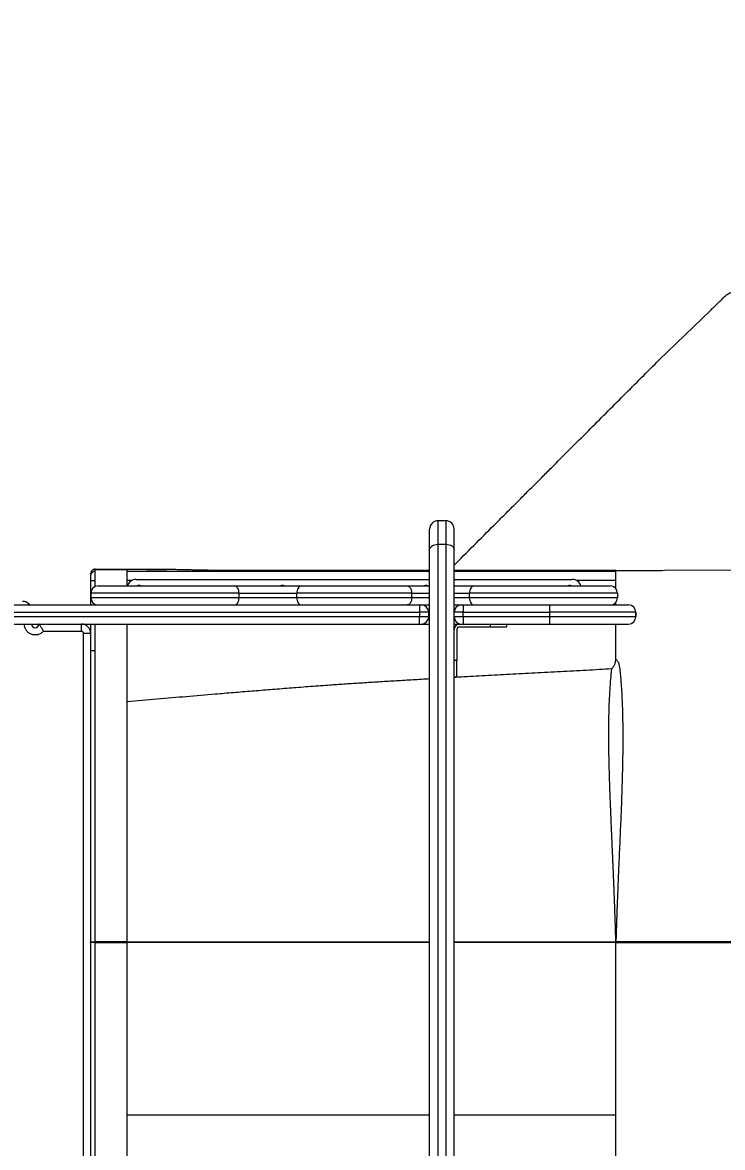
# Model space of a CAD drawing. Header units: millimetres. Extents: x -8083 to 6576, y -6691 to 5601.
# Drawn here: x 3532 to 4302, y -1486 to -248 of the extents above; entities that cross this region are included whole.
import ezdxf

# ---------------------------------------------------------------- set-up
doc = ezdxf.new("R2010")
doc.units = ezdxf.units.MM
doc.layers.add('DIKOM_ОБЪЕКТ', color=7, linetype='Continuous')
doc.layers.add('DIKOM_РАЗМЕР_ОБЪЕКТА', color=7, linetype='Continuous')
doc.styles.add('style1', font='arial.ttf', dxfattribs={"width": 0.8})
doc.dimstyles.new('1-50', dxfattribs={"dimtxt": 300, "dimasz": 200, "dimexe": 100, "dimexo": 0, "dimgap": 100, "dimtad": 1, "dimtxsty": 'style1', "dimcen": 200, "dimclrd": 7, "dimclre": 7, "dimclrt": 7, "dimadec": 1, "dimazin": 2, "dimtfac": 1, "dimtmove": 0, "dimatfit": 2, "dimfxl": 0, "dimlwd": 25, "dimlwe": 18, "dimarcsym": 0})

# ---------------------------------------------------------------- blocks, each defined once
blk = doc.blocks.new('*D10')
at = {"layer": 'Defpoints', "color": 0, "transparency": 16777216}
for p in [(-4711.6, -59.9), (5076.7, -1609.9), (5076.7, -5900.2)]:
    blk.add_point(p, dxfattribs=at)
at = {"layer": 'DIKOM_РАЗМЕР_ОБЪЕКТА', "color": 7, "lineweight": 18, "transparency": 16777216}
for p, q in [((-4711.6, -59.9), (-4711.6, -6000.2)), ((5076.7, -1609.9), (5076.7, -6000.2))]:
    blk.add_line(p, q, dxfattribs=at)
at = {"layer": 'DIKOM_РАЗМЕР_ОБЪЕКТА', "color": 7, "lineweight": 25, "transparency": 16777216}
blk.add_line((-4511.6, -5900.2), (4876.7, -5900.2), dxfattribs=at)
at = {"layer": 'DIKOM_РАЗМЕР_ОБЪЕКТА', "color": 7, "transparency": 16777216}
for points in [[(-4511.6, -5866.9), (-4511.6, -5933.5), (-4711.6, -5900.2)], [(4876.7, -5866.9), (4876.7, -5933.5), (5076.7, -5900.2)]]:
    blk.add_solid(points, dxfattribs=at)
at = {"layer": 'DIKOM_РАЗМЕР_ОБЪЕКТА', "color": 7, "transparency": 16777216, "insert": (410.1, -5647), "char_height": 300, "attachment_point": 5, "style": 'style1'}
blk.add_mtext('10000', dxfattribs=at)

msp = doc.modelspace()

# ---------------------------------------------------------------- linework, layer by layer
at = {"layer": 'DIKOM_ОБЪЕКТ', "color": 7, "linetype": 'Continuous', "lineweight": 15}
for p, q in [((4232.706, -619.244), (4289.057, -564.802)), ((3997.97, -796.22), (3989.17, -796.22)), ((3989.17, -796.22), (3989.17, -822.077)), ((3997.97, -796.22), (3997.97, -822.077)), ((3989.17, -822.077), (3989.17, -1697.686)), ((3989.17, -822.077), (3997.97, -822.077)), ((3997.97, -822.077), (3997.97, -1697.686)), ((3612.07, -849.882), (3612.07, -849.559)), ((3612.07, -849.559), (3633.558, -849.559)), ((3612.07, -851.909), (3612.07, -849.882)), ((3612.07, -849.882), (3647.07, -849.882)), ((3691.024, -849.882), (3647.07, -849.882)), ((3980.07, -851.059), (3787.07, -851.059)), ((4184.519, -851.06), (4007.07, -851.059)), ((4185.079, -851.06), (4184.519, -851.06)), ((4184.519, -851.06), (4185.07, -851.06)), ((4185.07, -851.909), (4185.07, -851.06)), ((4238.836, -850.758), (4315.724, -850.242)), ((3607.07, -854.558), (3607.07, -854.881)), ((3607.07, -854.881), (3607.07, -856.909)), ((3607.07, -861.909), (3607.07, -888.882)), ((3612.07, -868.545), (3612.07, -861.91)), ((3647.07, -861.91), (3647.07, -867.882)), ((3652.654, -861.91), (3647.07, -861.91)), ((3657.07, -860.882), (3980.07, -860.882)), ((4007.07, -860.882), (4137.07, -860.882)), ((4185.07, -861.91), (4141.487, -861.91)), ((4185.07, -870.814), (4185.07, -861.91)), ((3770.363, -875.882), (3607.261, -875.882)), ((3607.261, -875.882), (3607.261, -880.882)), ((3770.363, -880.882), (3770.363, -875.882)), ((3770.363, -875.882), (3833.777, -875.882)), ((3960.363, -875.882), (3833.777, -875.882)), ((3833.777, -875.882), (3833.777, -880.882)), ((3960.363, -880.882), (3960.363, -875.882)), ((3960.363, -875.882), (3980.029, -875.882)), ((4007.083, -875.882), (4023.777, -875.882)), ((4186.88, -875.882), (4023.777, -875.882)), ((4023.777, -875.882), (4023.777, -880.882)), ((4186.88, -875.882), (4186.88, -880.882)), ((3082.07, -888.882), (3969.07, -888.882)), ((3770.363, -880.882), (3607.261, -880.882)), ((3612.07, -888.882), (3612.07, -888.218)), ((3833.777, -880.882), (3770.363, -880.882)), ((3960.363, -880.882), (3833.777, -880.882)), ((3980.137, -880.882), (3960.363, -880.882)), ((3969.07, -888.882), (3969.07, -896.882)), ((4023.777, -880.882), (4007.004, -880.882)), ((4017.07, -888.882), (4017.07, -896.882)), ((4017.07, -888.882), (4112.07, -888.882)), ((4186.88, -880.882), (4023.777, -880.882)), ((4112.07, -888.882), (4112.07, -896.882)), ((4185.07, -888.882), (4185.07, -885.949)), ((3082.07, -896.882), (3969.07, -896.882)), ((3969.07, -901.882), (3082.07, -901.882)), ((3979.07, -896.882), (3969.07, -896.882)), ((3969.07, -896.882), (3969.07, -901.882)), ((3979.07, -901.882), (3969.07, -901.882)), ((3969.07, -909.882), (3969.07, -901.882)), ((3979.07, -901.882), (3979.07, -896.882)), ((3979.07, -896.882), (3979.991, -896.882)), ((3980.022, -901.882), (3979.07, -901.882)), ((4017.07, -896.882), (4007.07, -896.882)), ((4017.07, -901.882), (4007.07, -901.882)), ((4017.07, -896.882), (4112.07, -896.882)), ((4017.07, -901.882), (4017.07, -896.882)), ((4017.07, -901.882), (4017.07, -909.882)), ((4112.07, -901.882), (4017.07, -901.882)), ((4112.07, -896.882), (4112.07, -901.882)), ((4207.07, -896.882), (4112.07, -896.882)), ((4112.07, -901.882), (4112.07, -909.882)), ((4207.07, -901.882), (4112.07, -901.882)), ((4207.07, -901.882), (4207.07, -896.882)), ((4207.07, -896.882), (4207.07, -901.882)), ((3082.07, -909.882), (3969.07, -909.882)), ((3597.07, -917.882), (3597.07, -909.882)), ((3602.07, -909.882), (3602.07, -911.221)), ((4010.07, -915.882), (4010.07, -949.882)), ((4013.07, -909.882), (4014.895, -909.882)), ((4013.07, -912.882), (4047.07, -912.882)), ((4017.07, -909.882), (4112.07, -909.882)), ((4047.07, -912.882), (4047.07, -909.882)), ((4047.07, -912.882), (4065.07, -912.882)), ((4065.07, -912.882), (4065.07, -909.882)), ((3597.07, -917.882), (3555.015, -917.882)), ((3599.07, -1599.882), (3599.07, -919.882)), ((3599.07, -919.882), (3607.07, -919.882)), ((3612.07, -939.363), (3607.07, -939.363)), ((3607.07, -939.363), (3607.07, -1259.382)), ((3612.07, -1259.382), (3612.07, -939.363)), ((4010.07, -949.882), (4007.07, -949.882)), ((4010.07, -967.882), (4010.07, -949.882)), ((4007.07, -967.882), (4010.07, -967.882)), ((3647.07, -995.417), (3647.07, -1259.382)), ((3607.07, -1259.382), (3612.07, -1259.382)), ((3607.07, -1260.382), (3607.07, -1259.382)), ((3607.07, -1260.382), (3607.07, -1580.401)), ((3612.07, -1260.382), (3607.07, -1260.382)), ((3647.07, -1259.382), (3612.07, -1259.382)), ((3612.07, -1259.382), (3612.07, -1259.882)), ((3647.07, -1259.882), (3612.07, -1259.882)), ((3612.07, -1260.382), (3612.07, -1259.882)), ((3647.07, -1259.882), (3612.07, -1259.882)), ((3612.07, -1580.401), (3612.07, -1260.382)), ((3612.07, -1260.382), (3647.07, -1260.382)), ((3647.07, -1259.882), (3647.07, -1260.382)), ((3647.07, -1260.382), (3647.07, -1449.882)), ((3850.236, -1259.882), (3980.07, -1259.882)), ((3980.07, -1259.882), (3850.296, -1259.882)), ((3850.474, -1259.321), (3980.07, -1259.338)), ((3980.07, -1260.337), (3850.534, -1260.319)), ((4007.07, -1259.342), (4185.058, -1259.366)), ((4007.07, -1259.882), (4184.819, -1259.882)), ((4184.831, -1259.882), (4007.07, -1259.882)), ((4185.07, -1260.365), (4007.07, -1260.34)), ((4315.936, -1259.882), (4184.831, -1259.882)), ((4315.936, -1259.882), (4184.848, -1259.882)), ((4185.07, -1260.365), (4316.174, -1260.43)), ((4316.174, -1259.431), (4185.087, -1259.366)), ((3647.07, -1449.882), (3647.07, -1502.567)), ((4007.07, -1449.882), (4185.07, -1449.882))]:
    msp.add_line(p, q, dxfattribs=at)
at = {"layer": 'DIKOM_ОБЪЕКТ', "color": 7, "linetype": 'Continuous', "lineweight": 15, "flags": 128}
for points in [[(3980.07, -828.068), (3980.245, -826.899), (3980.763, -825.775), (3981.604, -824.739), (3982.736, -823.832), (3984.115, -823.087), (3985.688, -822.533), (3987.395, -822.192), (3989.17, -822.077)], [(3997.97, -822.077), (3999.746, -822.192), (4001.453, -822.533), (4003.026, -823.087), (4004.405, -823.832), (4005.537, -824.739), (4006.378, -825.775), (4006.895, -826.899), (4007.07, -828.068)], [(3607.07, -861.909), (3607.166, -861.909), (3607.451, -861.909), (3607.913, -861.909), (3608.535, -861.91), (3609.292, -861.91), (3610.157, -861.91), (3611.095, -861.91), (3612.07, -861.91)], [(3770.363, -875.882), (3770.266, -874.321), (3769.977, -872.82), (3769.508, -871.437), (3768.878, -870.225), (3768.109, -869.23), (3767.232, -868.491), (3766.28, -868.035), (3765.29, -867.882)], [(3838.85, -867.882), (3837.861, -868.035), (3836.909, -868.491), (3836.032, -869.23), (3835.263, -870.225), (3834.632, -871.437), (3834.163, -872.82), (3833.875, -874.321), (3833.777, -875.882)], [(3955.29, -867.882), (3956.28, -868.035), (3957.232, -868.491), (3958.109, -869.23), (3958.878, -870.225), (3959.508, -871.437), (3959.977, -872.82), (3960.266, -874.321), (3960.363, -875.882)], [(4028.85, -867.882), (4027.861, -868.035), (4026.909, -868.491), (4026.032, -869.23), (4025.263, -870.225), (4024.632, -871.437), (4024.163, -872.82), (4023.875, -874.321), (4023.777, -875.882)], [(3765.29, -888.882), (3766.28, -888.728), (3767.232, -888.273), (3768.109, -887.533), (3768.878, -886.538), (3769.508, -885.326), (3769.977, -883.943), (3770.266, -882.442), (3770.363, -880.882)], [(3833.777, -880.882), (3833.875, -882.442), (3834.163, -883.943), (3834.632, -885.326), (3835.263, -886.538), (3836.032, -887.533), (3836.909, -888.273), (3837.861, -888.728), (3838.85, -888.882)], [(3960.363, -880.882), (3960.266, -882.442), (3959.977, -883.943), (3959.508, -885.326), (3958.878, -886.538), (3958.109, -887.533), (3957.232, -888.273), (3956.28, -888.728), (3955.29, -888.882)], [(4023.777, -880.882), (4023.875, -882.442), (4024.163, -883.943), (4024.632, -885.326), (4025.263, -886.538), (4026.032, -887.533), (4026.909, -888.273), (4027.861, -888.728), (4028.85, -888.882)], [(3850.474, -1259.321), (3850.475, -1259.426), (3850.465, -1259.53), (3850.445, -1259.627), (3850.416, -1259.713), (3850.378, -1259.784), (3850.335, -1259.837), (3850.287, -1259.87), (3850.236, -1259.882)], [(3850.534, -1260.319), (3850.524, -1260.231), (3850.508, -1260.147), (3850.484, -1260.072), (3850.454, -1260.006), (3850.42, -1259.953), (3850.381, -1259.914), (3850.339, -1259.89), (3850.296, -1259.882)], [(4184.819, -1259.882), (4184.866, -1259.872), (4184.912, -1259.842), (4184.954, -1259.794), (4184.99, -1259.73), (4185.02, -1259.651), (4185.042, -1259.562), (4185.055, -1259.466), (4185.058, -1259.366)], [(4184.848, -1259.882), (4184.895, -1259.872), (4184.941, -1259.842), (4184.983, -1259.794), (4185.02, -1259.73), (4185.049, -1259.651), (4185.071, -1259.562), (4185.084, -1259.466), (4185.087, -1259.366)]]:
    msp.add_lwpolyline(points, dxfattribs=at)
at = {"layer": 'DIKOM_ОБЪЕКТ', "color": 7, "linetype": 'Continuous', "lineweight": 15}
for centre, radius, start, end in [((3989.17, -805.32), 9.1, 90, 180), ((3997.97, -805.32), 9.1, 0, 90), ((3612.07, -854.558), 5, 89.995595, 179.995733), ((3612.07, -854.881), 5, 89.995582, 179.995741), ((3612.07, -856.909), 5, 89.9956, 179.995733), ((3657.07, -870.882), 10, 90, 162.402332), ((4137.07, -870.882), 10, 17.723778, 90), ((3615.261, -875.882), 8, 90, 180), ((3660.07, -871.882), 4.5, 62.904938, 115.490228), ((3818.07, -871.882), 4.5, 62.904938, 115.490228), ((3976.07, -871.882), 4.5, 62.904938, 115.490228), ((4134.07, -871.882), 4.5, 62.904938, 115.490228), ((4178.88, -875.882), 8, 0, 90), ((3532.07, -894.882), 10, 36.869898, 90), ((3615.261, -880.882), 8, 180, 270), ((3971.07, -896.882), 8, 0, 90), ((4015.07, -896.882), 8, 90, 180), ((4178.88, -880.882), 8, 270, 0), ((4199.07, -896.882), 8, 0, 90), ((3971.07, -901.882), 8, 270, 0), ((4015.07, -901.882), 8, 180, 270), ((4199.07, -901.882), 8, 270, 0), ((3546.07, -909.882), 4, 180, 0), ((3597.07, -919.882), 10, 0, 90), ((4013.07, -915.882), 6, 90, 180), ((4013.07, -915.882), 3, 90, 180), ((3607.57, -1259.382), 0.5, 180, 270), ((3607.57, -1260.382), 0.5, 90, 179.999992)]:
    msp.add_arc(centre, radius, start, end, dxfattribs=at)
for points, knots in [([(4289.057, -564.802), (4290.145, -563.751), (4292.314, -561.655), (4295.562, -558.519), (4298.788, -555.394), (4302.02, -552.305), (4305.114, -549.194), (4308.447, -546.408), (4312.301, -544.66), (4316.322, -543.815), (4320.331, -543.873), (4324.192, -544.786), (4327.813, -546.496), (4330.947, -549.067), (4333.747, -552.018), (4336.766, -554.994), (4339.89, -558.128), (4343.224, -561.461), (4346.839, -565.056), (4350.619, -569.041), (4354.284, -573.136), (4357.474, -576.91), (4360.087, -580.167), (4362.338, -583.028), (4363.764, -584.826), (4364.458, -585.7)], [0, 0, 0, 0, 0.04510088, 0.08998781, 0.13465262, 0.17908651, 0.2232813, 0.26566138, 0.30775482, 0.34804371, 0.38735287, 0.42632215, 0.46556122, 0.5056834, 0.54639931, 0.58691763, 0.63209458, 0.67840983, 0.72750717, 0.78417907, 0.84217446, 0.89142356, 0.93153456, 0.96671282, 1, 1, 1, 1]), ([(4103.879, -748.129), (4105.577, -746.429), (4108.974, -743.03), (4125.95, -726.043), (4154.202, -697.776), (4193.735, -658.229), (4219.7, -632.25), (4232.693, -619.257), (4232.706, -619.244)], [0, 0, 0, 0, 0.0395613, 0.07914434, 0.39533024, 0.69750999, 0.99968985, 1, 1, 1, 1]), ([(4007.07, -845.053), (4007.76, -844.362), (4015.913, -836.196), (4031.49, -820.595), (4048.63, -803.431), (4060.084, -791.963), (4066.217, -785.822), (4071.77, -780.263), (4076.949, -775.08), (4081.599, -770.425), (4086.669, -765.351), (4092.143, -759.873), (4097.94, -754.071), (4101.902, -750.107), (4103.879, -748.129)], [0, 0, 0, 0, 0.02328204, 0.27510416, 0.52692627, 0.59722782, 0.66752639, 0.73774069, 0.77996417, 0.82231857, 0.86453605, 0.90963854, 0.95490496, 1, 1, 1, 1]), ([(3980.07, -828.068), (3980.07, -826.421), (3980.07, -823.094), (3980.07, -818.692), (3980.07, -814.745), (3980.07, -811.391), (3980.07, -808.697), (3980.07, -806.759), (3980.07, -805.542), (3980.07, -805.397), (3980.07, -805.325)], [0, 0, 0, 0, 0.11873099, 0.2398378, 0.36317544, 0.48977594, 0.61732359, 0.74563051, 0.87393364, 1, 1, 1, 1]), ([(4007.07, -828.068), (4007.07, -826.421), (4007.07, -823.094), (4007.07, -818.692), (4007.07, -814.745), (4007.07, -811.391), (4007.07, -808.697), (4007.07, -806.759), (4007.07, -805.539), (4007.07, -805.393), (4007.07, -805.32)], [0, 0, 0, 0, 0.1185553, 0.2394829, 0.36263803, 0.4890512, 0.6164101, 0.74452716, 0.87264043, 1, 1, 1, 1]), ([(3980.07, -1691.695), (3980.07, -1685.478), (3980.07, -1673.044), (3980.07, -1653.511), (3980.07, -1633.276), (3980.07, -1612.195), (3980.07, -1591.947), (3980.07, -1572.708), (3980.07, -1554.588), (3980.07, -1536.053), (3980.07, -1517.113), (3980.07, -1496.009), (3980.07, -1472.69), (3980.07, -1447.014), (3980.07, -1420.912), (3980.07, -1394.375), (3980.07, -1367.666), (3980.07, -1340.841), (3980.07, -1313.968), (3980.07, -1286.961), (3980.07, -1259.718), (3980.07, -1232.31), (3980.07, -1204.815), (3980.07, -1177.461), (3980.07, -1150.329), (3980.07, -1125.389), (3980.07, -1102.616), (3980.07, -1082.016), (3980.07, -1061.691), (3980.07, -1041.658), (3980.07, -1020.21), (3980.07, -997.426), (3980.07, -973.56), (3980.07, -950.316), (3980.07, -927.812), (3980.07, -906.165), (3980.07, -885.387), (3980.07, -865.544), (3980.07, -846.383), (3980.07, -834.173), (3980.07, -828.068)], [0, 0, 0, 0, 0.02604003, 0.05207587, 0.07868408, 0.10545162, 0.13258808, 0.15414071, 0.17569919, 0.19764486, 0.21965117, 0.24166707, 0.27016411, 0.29865595, 0.32744368, 0.35630361, 0.38531557, 0.41390795, 0.4425506, 0.47127169, 0.49999988, 0.52924959, 0.5584937, 0.58765074, 0.61676349, 0.64575742, 0.66843321, 0.69111553, 0.71355814, 0.73594175, 0.75833543, 0.78635175, 0.8143633, 0.84194046, 0.86937101, 0.89646007, 0.92274943, 0.94885405, 0.97442447, 1, 1, 1, 1]), ([(4007.07, -1691.695), (4007.07, -1685.478), (4007.07, -1673.044), (4007.07, -1653.511), (4007.07, -1633.276), (4007.07, -1612.195), (4007.07, -1591.947), (4007.07, -1572.708), (4007.07, -1554.588), (4007.07, -1536.053), (4007.07, -1517.113), (4007.07, -1496.009), (4007.07, -1472.69), (4007.07, -1447.014), (4007.07, -1420.912), (4007.07, -1394.375), (4007.07, -1367.666), (4007.07, -1340.841), (4007.07, -1313.968), (4007.07, -1286.961), (4007.07, -1259.718), (4007.07, -1232.31), (4007.07, -1204.815), (4007.07, -1177.461), (4007.07, -1150.329), (4007.07, -1125.389), (4007.07, -1102.616), (4007.07, -1082.016), (4007.07, -1061.691), (4007.07, -1041.658), (4007.07, -1020.21), (4007.07, -997.426), (4007.07, -973.56), (4007.07, -950.316), (4007.07, -927.812), (4007.07, -906.165), (4007.07, -885.387), (4007.07, -865.544), (4007.07, -846.383), (4007.07, -834.173), (4007.07, -828.068)], [0, 0, 0, 0, 0.02604003, 0.05207587, 0.07868408, 0.10545162, 0.13258808, 0.15414071, 0.17569919, 0.19764486, 0.21965117, 0.24166707, 0.27016411, 0.29865595, 0.32744368, 0.35630361, 0.38531557, 0.41390795, 0.4425506, 0.47127169, 0.49999988, 0.52924959, 0.5584937, 0.58765074, 0.61676349, 0.64575742, 0.66843321, 0.69111553, 0.71355814, 0.73594175, 0.75833543, 0.78635175, 0.8143633, 0.84194046, 0.86937101, 0.89646007, 0.92274943, 0.94885405, 0.97442447, 1, 1, 1, 1]), ([(3612.07, -861.91), (3612.07, -861.264), (3612.07, -859.969), (3612.07, -858.101), (3612.07, -856.375), (3612.07, -854.859), (3612.07, -853.606), (3612.07, -852.669), (3612.07, -852.054), (3612.07, -851.958), (3612.07, -851.909)], [0, 0, 0, 0, 0.12481481, 0.25006663, 0.37466666, 0.49990588, 0.6244397, 0.74955526, 0.87447802, 1, 1, 1, 1]), ([(3633.558, -849.559), (3636.973, -849.561), (3643.805, -849.564), (3653.94, -849.593), (3663.829, -849.639), (3673.368, -849.702), (3682.529, -849.782), (3688.188, -849.848), (3691.024, -849.882)], [0, 0, 0, 0, 0.1669713, 0.33403291, 0.50097072, 0.6664998, 0.83291834, 1, 1, 1, 1]), ([(3647.07, -849.882), (3647.07, -850.222), (3647.07, -850.752), (3647.07, -851.382), (3647.07, -851.664), (3647.07, -851.806), (3647.07, -851.858), (3647.07, -851.969), (3647.07, -852.025)], [0, 0, 0, 0, 0.50001424, 0.78002116, 0.90322543, 0.93549108, 0.96774958, 1, 1, 1, 1]), ([(3980.07, -851.957), (3967.192, -851.96), (3939.651, -851.965), (3895.618, -851.974), (3847.717, -851.983), (3797.636, -851.993), (3747.273, -852.003), (3697.052, -852.014), (3663.674, -852.021), (3647.07, -852.025)], [0, 0, 0, 0, 0.11602303, 0.24811229, 0.39669894, 0.54755877, 0.69929537, 0.8504161, 1, 1, 1, 1]), ([(3647.07, -852.025), (3647.07, -852.325), (3647.07, -852.926), (3647.07, -855.275), (3647.07, -858.361), (3647.07, -860.727), (3647.07, -861.91)], [0, 0, 0, 0, 0.24998364, 0.50000332, 0.74998979, 1, 1, 1, 1]), ([(3717.564, -850.38), (3715.777, -850.332), (3712.205, -850.237), (3705.831, -850.106), (3698.838, -849.986), (3693.628, -849.916), (3691.024, -849.882)], [0, 0, 0, 0, 0.24988735, 0.49948409, 0.74981917, 1, 1, 1, 1]), ([(3787.07, -851.059), (3783.582, -851.057), (3776.631, -851.052), (3766.404, -851.016), (3756.523, -850.96), (3747.139, -850.881), (3738.373, -850.783), (3730.432, -850.665), (3723.325, -850.531), (3719.485, -850.431), (3717.564, -850.38)], [0, 0, 0, 0, 0.12573008, 0.25047633, 0.37471122, 0.50002047, 0.6247632, 0.75005113, 0.87491839, 1, 1, 1, 1]), ([(4185.07, -851.909), (4171.967, -851.913), (4145.694, -851.92), (4106.11, -851.929), (4066.1, -851.938), (4033.041, -851.946), (4013.291, -851.95), (4007.07, -851.951)], [0, 0, 0, 0, 0.22083527, 0.44281867, 0.66714552, 0.89515301, 1, 1, 1, 1]), ([(4185.07, -851.06), (4189.608, -851.04), (4198.682, -851.001), (4212.224, -850.928), (4225.657, -850.848), (4234.443, -850.788), (4238.836, -850.758)], [0, 0, 0, 0, 0.25000266, 0.50000171, 0.75000115, 1, 1, 1, 1]), ([(4185.07, -861.91), (4185.07, -861.263), (4185.07, -859.968), (4185.07, -858.099), (4185.07, -856.374), (4185.07, -854.855), (4185.07, -853.602), (4185.07, -852.666), (4185.07, -852.053), (4185.07, -851.957), (4185.07, -851.909)], [0, 0, 0, 0, 0.12500578, 0.24999996, 0.37499733, 0.50000118, 0.62500331, 0.74999662, 0.87499421, 1, 1, 1, 1]), ([(3607.07, -856.909), (3607.07, -856.994), (3607.07, -857.163), (3607.07, -858.324), (3607.07, -859.965), (3607.07, -861.261), (3607.07, -861.909)], [0, 0, 0, 0, 0.2504635, 0.50009407, 0.74990055, 1, 1, 1, 1]), ([(3615.261, -867.882), (3615.333, -867.882), (3615.48, -867.882), (3616.68, -867.882), (3618.629, -867.882), (3621.414, -867.882), (3625.01, -867.882), (3629.38, -867.882), (3634.471, -867.882), (3640.214, -867.882), (3646.506, -867.882), (3653.249, -867.882), (3660.34, -867.882), (3667.749, -867.882), (3675.483, -867.882), (3683.562, -867.882), (3691.983, -867.882), (3700.655, -867.882), (3709.475, -867.882), (3718.303, -867.882), (3727.028, -867.882), (3735.537, -867.882), (3743.703, -867.882), (3751.425, -867.882), (3758.674, -867.882), (3763.096, -867.882), (3765.29, -867.882)], [0, 0, 0, 0, 0.04020225, 0.08103663, 0.12246263, 0.16474483, 0.20727371, 0.25000016, 0.29272462, 0.33525337, 0.37753741, 0.41896152, 0.45979714, 0.50000004, 0.54020087, 0.58103628, 0.62246279, 0.66474475, 0.70727358, 0.75000003, 0.79272438, 0.83525304, 0.87753727, 0.91896154, 0.95979696, 1, 1, 1, 1]), ([(3765.29, -867.882), (3766.954, -867.882), (3770.321, -867.882), (3775.933, -867.882), (3781.989, -867.882), (3788.447, -867.882), (3795.192, -867.882), (3802.07, -867.882), (3808.948, -867.882), (3815.693, -867.882), (3822.151, -867.882), (3828.208, -867.882), (3833.82, -867.882), (3837.186, -867.882), (3838.85, -867.882)], [0, 0, 0, 0, 0.07898739, 0.15983096, 0.24241364, 0.32757167, 0.41348408, 0.49999988, 0.58650998, 0.67242214, 0.75758632, 0.84016309, 0.92100984, 1, 1, 1, 1]), ([(3838.85, -867.882), (3840.813, -867.882), (3844.74, -867.882), (3851.176, -867.882), (3858, -867.882), (3866.116, -867.882), (3875.506, -867.882), (3886.183, -867.882), (3896.163, -867.882), (3905.257, -867.882), (3913.336, -867.882), (3921.246, -867.882), (3928.849, -867.882), (3936.14, -867.882), (3942.964, -867.882), (3949.401, -867.882), (3953.327, -867.882), (3955.29, -867.882)], [0, 0, 0, 0, 0.05925768, 0.1185155, 0.18046887, 0.24242621, 0.32757035, 0.41346767, 0.4999674, 0.56487472, 0.62978617, 0.69367797, 0.75757384, 0.81952739, 0.88148448, 0.94074043, 1, 1, 1, 1]), ([(3955.29, -867.882), (3956.954, -867.882), (3960.321, -867.882), (3965.931, -867.882), (3971.997, -867.882), (3976.764, -867.882), (3979.532, -867.882), (3980.07, -867.882)], [0, 0, 0, 0, 0.22688967, 0.45911131, 0.69632876, 0.94094333, 1, 1, 1, 1]), ([(4007.07, -867.882), (4008.783, -867.882), (4012.609, -867.882), (4018.204, -867.882), (4023.821, -867.882), (4027.187, -867.882), (4028.85, -867.882)], [0, 0, 0, 0, 0.21636599, 0.48330614, 0.74465404, 1, 1, 1, 1]), ([(4028.85, -867.882), (4031.044, -867.882), (4035.466, -867.882), (4042.715, -867.882), (4050.437, -867.882), (4058.603, -867.882), (4067.112, -867.882), (4075.837, -867.882), (4084.665, -867.882), (4093.485, -867.882), (4102.157, -867.882), (4110.578, -867.882), (4118.657, -867.882), (4126.391, -867.882), (4133.801, -867.882), (4140.891, -867.882), (4147.634, -867.882), (4153.927, -867.882), (4159.67, -867.882), (4164.76, -867.882), (4169.13, -867.882), (4172.727, -867.882), (4175.511, -867.882), (4177.461, -867.882), (4178.66, -867.882), (4178.807, -867.882), (4178.88, -867.882)], [0, 0, 0, 0, 0.040202, 0.08103615, 0.12246274, 0.16474461, 0.20727351, 0.24999991, 0.29272424, 0.335253, 0.37753717, 0.41896138, 0.45979677, 0.49999996, 0.54020061, 0.58103592, 0.62246263, 0.66474473, 0.70727323, 0.74999985, 0.7927243, 0.83525278, 0.87753735, 0.91896158, 0.9597966, 1, 1, 1, 1]), ([(3969.07, -888.882), (3969.322, -888.882), (3969.71, -888.882), (3970.176, -888.882), (3970.494, -888.882), (3970.753, -888.882), (3971.002, -888.882), (3971.043, -888.882), (3971.07, -888.882)], [0, 0, 0, 0, 0.23943677, 0.36962081, 0.49998841, 0.63016103, 0.76054965, 1, 1, 1, 1]), ([(3971.07, -888.882), (3971.127, -888.882), (3971.244, -888.882), (3972.218, -888.882), (3973.831, -888.882), (3976.113, -888.882), (3978.298, -888.882), (3979.708, -888.882), (3980.07, -888.882)], [0, 0, 0, 0, 0.1721631, 0.3546391, 0.54470189, 0.73880426, 0.93290266, 1, 1, 1, 1]), ([(4007.07, -888.882), (4007.096, -888.882), (4008.19, -888.882), (4010.006, -888.882), (4011.936, -888.882), (4013.136, -888.882), (4014.09, -888.882), (4014.897, -888.882), (4015.014, -888.882), (4015.07, -888.882)], [0, 0, 0, 0, 0.00492181, 0.21190224, 0.41888689, 0.52034165, 0.62182402, 0.81641068, 1, 1, 1, 1]), ([(4015.07, -888.882), (4015.097, -888.882), (4015.139, -888.882), (4015.388, -888.882), (4015.646, -888.882), (4015.964, -888.882), (4016.43, -888.882), (4016.819, -888.882), (4017.07, -888.882)], [0, 0, 0, 0, 0.23945296, 0.36966394, 0.50001621, 0.63017826, 0.76056062, 1, 1, 1, 1]), ([(4112.07, -888.882), (4114.997, -888.882), (4120.908, -888.882), (4129.768, -888.882), (4138.625, -888.882), (4147.335, -888.882), (4155.748, -888.882), (4163.682, -888.882), (4171.005, -888.882), (4177.602, -888.882), (4183.357, -888.882), (4188.22, -888.882), (4192.165, -888.882), (4195.237, -888.882), (4197.438, -888.882), (4198.824, -888.882), (4198.974, -888.882), (4199.048, -888.882)], [0, 0, 0, 0, 0.06424748, 0.12977475, 0.19649991, 0.26498034, 0.33397129, 0.40336979, 0.47276511, 0.5417559, 0.61024088, 0.67696266, 0.74249124, 0.8067406, 0.87098595, 0.9365146, 1, 1, 1, 1]), ([(3555.015, -917.882), (3554.154, -918.692), (3552.392, -920.351), (3548.936, -921.721), (3545.271, -922.041), (3541.726, -921.254), (3538.56, -919.477), (3536.042, -916.795), (3534.378, -913.471), (3534.171, -911.059), (3534.07, -909.882)], [0, 0, 0, 0, 0.12211566, 0.24999956, 0.37788394, 0.49999957, 0.62211622, 0.74999994, 0.87788403, 1, 1, 1, 1]), ([(3555.015, -917.882), (3554.534, -916.848), (3554.027, -915.758), (3553.443, -914.676), (3553.192, -914.217), (3552.714, -913.381), (3551.789, -911.914), (3550.843, -910.696), (3550.179, -909.989), (3550.107, -909.917), (3550.07, -909.882)], [0, 0, 0, 0, 0.25047034, 0.26439879, 0.28984477, 0.37525246, 0.50066752, 0.74961128, 0.87491428, 1, 1, 1, 1]), ([(3607.07, -909.882), (3607.07, -910.081), (3607.07, -911.343), (3607.07, -914.758), (3607.07, -919.981), (3607.07, -926.042), (3607.07, -932.569), (3607.07, -937.1), (3607.07, -939.363)], [0, 0, 0, 0, 0.03616248, 0.22845355, 0.42182481, 0.61407384, 0.80729506, 1, 1, 1, 1]), ([(3612.07, -939.363), (3612.07, -937.424), (3612.07, -933.54), (3612.07, -927.942), (3612.07, -922.764), (3612.07, -918.222), (3612.07, -914.443), (3612.07, -911.694), (3612.07, -910.162), (3612.07, -909.926), (3612.07, -909.882)], [0, 0, 0, 0, 0.13813558, 0.27664022, 0.41444861, 0.5530597, 0.69089986, 0.82936244, 0.96758221, 1, 1, 1, 1]), ([(3647.07, -909.882), (3647.07, -909.91), (3647.07, -910.103), (3647.07, -910.902), (3647.07, -912.288), (3647.07, -914.135), (3647.07, -916.361), (3647.07, -918.947), (3647.07, -921.847), (3647.07, -925.019), (3647.07, -928.414), (3647.07, -931.977), (3647.07, -936.883), (3647.07, -943.135), (3647.07, -950.594), (3647.07, -958.067), (3647.07, -973.006), (3647.07, -985.457), (3647.07, -995.417)], [0, 0, 0, 0, 0.00674449, 0.04493373, 0.08312307, 0.12131225, 0.15950146, 0.19769104, 0.23588071, 0.27406971, 0.31225889, 0.35044844, 0.38863748, 0.46500476, 0.54143267, 0.61786059, 0.69428842, 1, 1, 1, 1]), ([(3969.07, -909.882), (3969.322, -909.882), (3969.71, -909.882), (3970.176, -909.882), (3970.494, -909.882), (3970.753, -909.882), (3971.002, -909.882), (3971.043, -909.882), (3971.07, -909.882)], [0, 0, 0, 0, 0.23943677, 0.36962081, 0.49998841, 0.63016103, 0.76054965, 1, 1, 1, 1]), ([(3971.07, -909.882), (3971.127, -909.882), (3971.244, -909.882), (3972.218, -909.882), (3973.831, -909.882), (3976.113, -909.882), (3978.298, -909.882), (3979.708, -909.882), (3980.07, -909.882)], [0, 0, 0, 0, 0.1721631, 0.3546391, 0.54470189, 0.73880426, 0.93290266, 1, 1, 1, 1]), ([(4007.07, -909.882), (4007.096, -909.882), (4008.19, -909.882), (4009.996, -909.882), (4011.869, -909.882), (4012.676, -909.882), (4012.895, -909.882)], [0, 0, 0, 0, 0.0099228, 0.42721322, 0.84451218, 1, 1, 1, 1]), ([(4015.07, -909.882), (4015.097, -909.882), (4015.139, -909.882), (4015.388, -909.882), (4015.646, -909.882), (4015.964, -909.882), (4016.43, -909.882), (4016.819, -909.882), (4017.07, -909.882)], [0, 0, 0, 0, 0.23945296, 0.36966394, 0.50001621, 0.63017826, 0.76056062, 1, 1, 1, 1]), ([(4112.07, -909.882), (4114.997, -909.882), (4120.908, -909.882), (4129.768, -909.882), (4138.625, -909.882), (4147.335, -909.882), (4155.748, -909.882), (4163.682, -909.882), (4171.005, -909.882), (4177.602, -909.882), (4183.357, -909.882), (4188.22, -909.882), (4192.165, -909.882), (4195.237, -909.882), (4197.438, -909.882), (4198.824, -909.882), (4198.974, -909.882), (4199.048, -909.882)], [0, 0, 0, 0, 0.06424748, 0.12977475, 0.19649991, 0.26498034, 0.33397129, 0.40336979, 0.47276511, 0.5417559, 0.61024088, 0.67696266, 0.74249124, 0.8067406, 0.87098595, 0.9365146, 1, 1, 1, 1]), ([(4185.07, -948.405), (4185.07, -945.431), (4185.07, -939.485), (4185.07, -931.858), (4185.07, -925.226), (4185.07, -919.721), (4185.07, -915.321), (4185.07, -912.148), (4185.07, -910.324), (4185.07, -909.981), (4185.07, -909.882)], [0, 0, 0, 0, 0.13500468, 0.27000925, 0.40501373, 0.5400185, 0.6750239, 0.81002832, 0.94503315, 1, 1, 1, 1]), ([(3599.07, -919.882), (3599.043, -919.63), (3599.002, -919.242), (3598.753, -918.776), (3598.495, -918.458), (3598.176, -918.199), (3597.71, -917.95), (3597.322, -917.908), (3597.07, -917.882)], [0, 0, 0, 0, 0.23944279, 0.36963513, 0.50000062, 0.63019341, 0.76055159, 1, 1, 1, 1]), ([(4180.573, -959.241), (4181.297, -958.304), (4182.748, -956.429), (4184.101, -953.634), (4184.933, -950.929), (4185.025, -949.248), (4185.07, -948.405)], [0, 0, 0, 0, 0.25024193, 0.50112922, 0.74995933, 1, 1, 1, 1]), ([(4185.07, -948.405), (4185.769, -949.306), (4187.165, -951.108), (4188.541, -954.163), (4189.148, -957.485), (4189.569, -962.13), (4190.184, -968.097), (4190.841, -976.408), (4191.458, -985.973), (4191.981, -996.935), (4192.378, -1009.086), (4192.62, -1022.492), (4192.691, -1037.134), (4192.577, -1052.272), (4192.305, -1068.004), (4191.926, -1082.677), (4191.495, -1096.162), (4191.067, -1108.095), (4190.589, -1120.237), (4190.074, -1132.559), (4189.533, -1145.123), (4188.975, -1157.785), (4188.496, -1168.535), (4188.112, -1177.323), (4187.815, -1184.24), (4187.509, -1191.512), (4187.224, -1198.403), (4186.968, -1204.686), (4186.763, -1209.849), (4186.573, -1214.726), (4186.402, -1219.28), (4186.24, -1223.794), (4186.086, -1228.226), (4185.932, -1232.798), (4185.791, -1237.117), (4185.663, -1241.116), (4185.539, -1245.041), (4185.411, -1249.105), (4185.287, -1253.064), (4185.18, -1256.452), (4185.115, -1258.473), (4185.087, -1259.366)], [0, 0, 0, 0, 0.01573756, 0.03147501, 0.0472219, 0.06294999, 0.09461272, 0.12583807, 0.16754249, 0.20951668, 0.25136104, 0.30084837, 0.35059048, 0.39948331, 0.44879175, 0.49981149, 0.53501008, 0.57094327, 0.60636931, 0.64208527, 0.67842617, 0.71493741, 0.75062274, 0.76997439, 0.78948423, 0.80915818, 0.83137978, 0.84755952, 0.86203207, 0.87478973, 0.88853224, 0.90027981, 0.91267614, 0.92572667, 0.93863157, 0.94890916, 0.95927616, 0.9715564, 0.98301722, 0.99250251, 1, 1, 1, 1]), ([(4180.573, -959.241), (4171.197, -959.768), (4152.359, -960.827), (4124.135, -962.349), (4096.047, -963.851), (4068.428, -965.328), (4041.529, -966.785), (4021.168, -967.905), (4009.764, -968.555), (4007.07, -968.709)], [0, 0, 0, 0, 0.1625921, 0.32666322, 0.48962839, 0.64938198, 0.80453923, 0.95382693, 1, 1, 1, 1]), ([(4185.058, -1259.366), (4184.996, -1256.979), (4184.866, -1251.922), (4184.627, -1244.14), (4184.358, -1236.052), (4184.09, -1228.517), (4183.789, -1220.338), (4183.518, -1213.002), (4183.256, -1206.132), (4183.064, -1201.16), (4182.883, -1196.597), (4182.698, -1192.052), (4182.495, -1187.14), (4182.265, -1181.641), (4182.041, -1176.329), (4181.833, -1171.437), (4181.651, -1167.197), (4181.474, -1163.078), (4181.301, -1159.08), (4181.169, -1156.044), (4181.075, -1153.902), (4181.018, -1152.587), (4180.957, -1151.198), (4180.893, -1149.733), (4180.825, -1148.193), (4180.755, -1146.579), (4180.649, -1144.18), (4180.525, -1141.323), (4180.394, -1138.333), (4180.256, -1135.147), (4180.078, -1131.035), (4179.858, -1125.87), (4179.636, -1120.6), (4179.421, -1115.404), (4179.207, -1110.131), (4178.995, -1104.758), (4178.8, -1099.664), (4178.585, -1093.85), (4178.358, -1087.362), (4178.123, -1080.136), (4177.911, -1073.049), (4177.726, -1066.078), (4177.565, -1059.039), (4177.443, -1052.506), (4177.353, -1046.414), (4177.293, -1040.956), (4177.257, -1035.729), (4177.242, -1030.729), (4177.249, -1025.952), (4177.297, -1018.219), (4177.468, -1007.638), (4177.893, -994.563), (4178.553, -982.092), (4179.436, -970.225), (4180.194, -962.905), (4180.573, -959.241)], [0, 0, 0, 0, 0.02125844, 0.04503475, 0.06930899, 0.09331302, 0.11220583, 0.14230464, 0.15885061, 0.17370057, 0.18685895, 0.19980572, 0.21454342, 0.2310733, 0.24939068, 0.2625618, 0.27539178, 0.28788141, 0.30003135, 0.31184241, 0.31562225, 0.31963543, 0.32388187, 0.32836153, 0.33307403, 0.3380195, 0.34319754, 0.35514735, 0.3643591, 0.37083608, 0.38463783, 0.40252397, 0.41896173, 0.43395487, 0.45137468, 0.46876954, 0.48498181, 0.50001411, 0.52456762, 0.54769611, 0.57049112, 0.59432873, 0.61699738, 0.64121045, 0.66070335, 0.6795889, 0.69786698, 0.71553759, 0.73260111, 0.74905769, 0.79930503, 0.84984932, 0.89969291, 0.94978133, 1, 1, 1, 1]), ([(3980.07, -970.259), (3977.087, -970.433), (3967.968, -970.963), (3952.839, -971.867), (3934.854, -972.96), (3917.312, -974.052), (3900.305, -975.125), (3884.006, -976.189), (3866.111, -977.453), (3846.69, -978.887), (3825.529, -980.509), (3804.86, -982.134), (3784.479, -983.771), (3764.254, -985.425), (3740.228, -987.421), (3712.197, -989.794), (3679.871, -992.573), (3658.1, -994.461), (3647.07, -995.417)], [0, 0, 0, 0, 0.02749277, 0.08405108, 0.1389418, 0.19232257, 0.24435217, 0.29405218, 0.3403167, 0.40551764, 0.46833939, 0.52978356, 0.59040828, 0.65059127, 0.71062166, 0.80527397, 0.90135469, 1, 1, 1, 1]), ([(3612.07, -1259.882), (3611.504, -1259.882), (3610.633, -1259.882), (3609.586, -1259.882), (3608.865, -1259.882), (3608.284, -1259.882), (3607.723, -1259.882), (3607.63, -1259.882), (3607.57, -1259.882)], [0, 0, 0, 0, 0.23945936, 0.36836369, 0.50000356, 0.63164343, 0.76054401, 1, 1, 1, 1]), ([(3612.07, -1259.882), (3611.504, -1259.882), (3610.633, -1259.882), (3609.586, -1259.882), (3608.865, -1259.882), (3608.284, -1259.882), (3607.723, -1259.882), (3607.63, -1259.882), (3607.57, -1259.882)], [0, 0, 0, 0, 0.23945936, 0.36836369, 0.50000356, 0.63164343, 0.76054401, 1, 1, 1, 1]), ([(3647.07, -1259.382), (3654.188, -1259.379), (3668.415, -1259.374), (3689.705, -1259.363), (3710.864, -1259.354), (3731.802, -1259.347), (3752.437, -1259.342), (3772.737, -1259.337), (3792.709, -1259.334), (3812.34, -1259.33), (3831.673, -1259.326), (3844.194, -1259.322), (3850.474, -1259.321)], [0, 0, 0, 0, 0.10066014, 0.20120727, 0.30188617, 0.4021955, 0.50189503, 0.60124009, 0.70047708, 0.79984969, 0.89960585, 1, 1, 1, 1]), ([(3647.07, -1259.882), (3647.07, -1259.874), (3647.07, -1259.859), (3647.07, -1259.743), (3647.07, -1259.578), (3647.07, -1259.447), (3647.07, -1259.382)], [0, 0, 0, 0, 0.25011207, 0.49999917, 0.75004519, 1, 1, 1, 1]), ([(3647.07, -1259.882), (3654.171, -1259.882), (3668.376, -1259.882), (3689.633, -1259.882), (3710.77, -1259.882), (3731.69, -1259.882), (3751.168, -1259.882), (3769.219, -1259.882), (3785.903, -1259.882), (3802.365, -1259.882), (3818.585, -1259.882), (3834.597, -1259.882), (3845.011, -1259.882), (3850.236, -1259.882)], [0, 0, 0, 0, 0.10054304, 0.20112651, 0.30176128, 0.40212423, 0.50188553, 0.58466943, 0.66736903, 0.7501258, 0.83311223, 0.91626084, 1, 1, 1, 1]), ([(3850.296, -1259.882), (3844.014, -1259.882), (3831.451, -1259.882), (3812.013, -1259.882), (3792.218, -1259.882), (3772.065, -1259.882), (3751.665, -1259.882), (3731.063, -1259.882), (3710.298, -1259.882), (3689.347, -1259.882), (3668.248, -1259.882), (3654.133, -1259.882), (3647.07, -1259.882)], [0, 0, 0, 0, 0.1004936, 0.2009729, 0.30134283, 0.4015407, 0.50178301, 0.60120408, 0.70056715, 0.80016368, 0.90001944, 1, 1, 1, 1]), ([(3850.534, -1260.319), (3844.255, -1260.321), (3831.714, -1260.325), (3812.316, -1260.33), (3792.549, -1260.334), (3772.388, -1260.338), (3751.927, -1260.343), (3731.248, -1260.349), (3710.417, -1260.357), (3689.436, -1260.365), (3668.303, -1260.375), (3654.159, -1260.379), (3647.07, -1260.382)], [0, 0, 0, 0, 0.10033206, 0.20038323, 0.3004037, 0.40064358, 0.50099805, 0.60085859, 0.7004411, 0.79999371, 0.89976287, 1, 1, 1, 1]), ([(4184.831, -1259.882), (4184.861, -1259.888), (4184.922, -1259.902), (4185.002, -1260.013), (4185.058, -1260.176), (4185.066, -1260.304), (4185.07, -1260.365)], [0, 0, 0, 0, 0.24050322, 0.50000691, 0.75943487, 1, 1, 1, 1]), ([(4185.087, -1259.366), (4185.082, -1259.366), (4185.072, -1259.366), (4185.063, -1259.366), (4185.058, -1259.366)], [0, 0, 0, 0, 0.49913889, 1, 1, 1, 1]), ([(4185.07, -1449.882), (4185.07, -1442.409), (4185.07, -1427.456), (4185.07, -1404.414), (4185.07, -1380.999), (4185.07, -1357.238), (4185.07, -1333.224), (4185.07, -1309.028), (4185.07, -1284.733), (4185.07, -1268.478), (4185.07, -1260.365)], [0, 0, 0, 0, 0.12523152, 0.25059836, 0.37600183, 0.50133781, 0.62650275, 0.75139561, 0.87592233, 1, 1, 1, 1]), ([(3647.07, -1449.882), (3654.143, -1449.882), (3668.362, -1449.882), (3689.783, -1449.882), (3711.353, -1449.882), (3732.998, -1449.882), (3756.893, -1449.882), (3782.932, -1449.882), (3810.954, -1449.882), (3837.625, -1449.882), (3862.87, -1449.882), (3886.648, -1449.882), (3909.861, -1449.882), (3932.438, -1449.882), (3954.342, -1449.882), (3970.043, -1449.882), (3978.561, -1449.882), (3980.07, -1449.882)], [0, 0, 0, 0, 0.06127059, 0.12317343, 0.18554262, 0.24824503, 0.31117564, 0.39374761, 0.4762794, 0.55852574, 0.63152617, 0.70394991, 0.77565134, 0.84649827, 0.91637546, 0.98517986, 1, 1, 1, 1]), ([(4185.07, -1513.554), (4185.07, -1508.472), (4185.07, -1498.296), (4185.07, -1482.522), (4185.07, -1466.416), (4185.07, -1455.396), (4185.07, -1449.882)], [0, 0, 0, 0, 0.24921104, 0.49899215, 0.74928116, 1, 1, 1, 1])]:
    msp.add_open_spline(points, degree=3, knots=knots, dxfattribs=at)

# ---------------------------------------------------------------- dimensions: what is measured, and where the dimension line sits
at = {"layer": 'DIKOM_РАЗМЕР_ОБЪЕКТА'}
dim = msp.add_linear_dim(base=(5076.718, -5900.189), p1=(-4711.621, -59.882), p2=(5076.718, -1609.882), text='10000', dimstyle='1-50', dxfattribs=at)
dim.commit()
dim.dimension.update_dxf_attribs({"geometry": '*D10', "text_midpoint": (410.054, -5900.189), "dimtype": 160})

doc.saveas('drawing.dxf')
